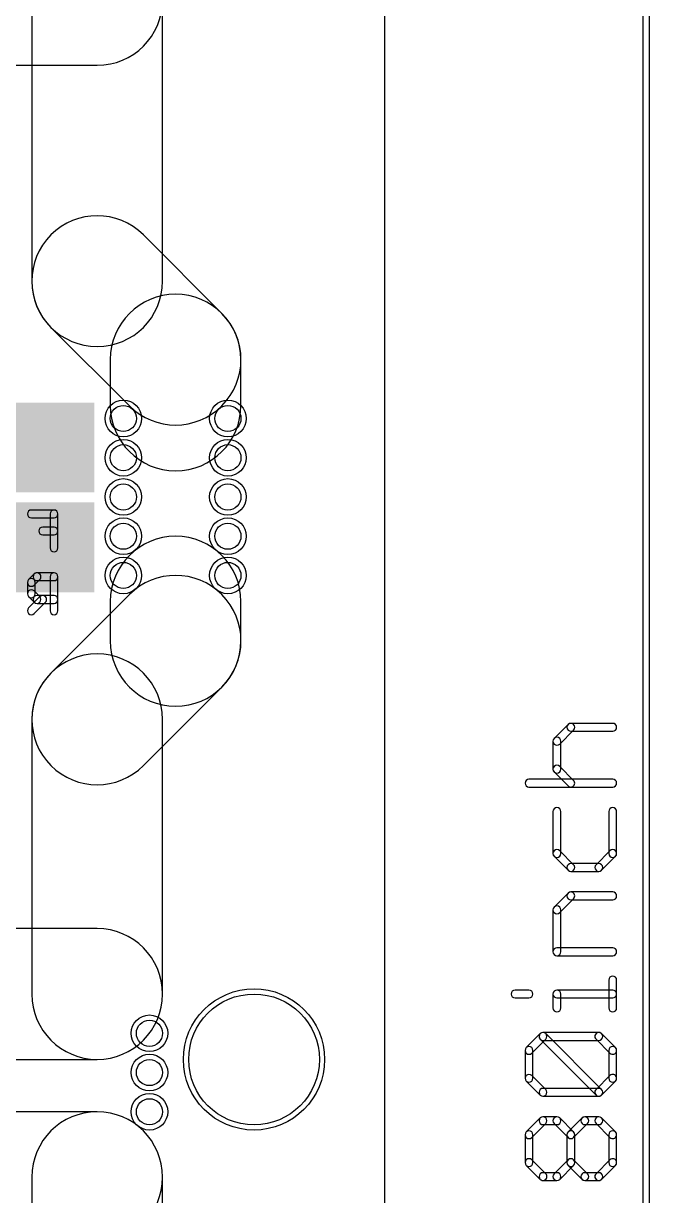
# Model space of a CAD drawing. Extents: x -0.33 to 1.78, y -0.01 to 4.1.
# Drawn here: x 1.224 to 1.703, y 1.796 to 2.692 of the extents above; entities that cross this region are included whole.
import ezdxf

# ---------------------------------------------------------------- set-up
doc = ezdxf.new("R2010")
doc.units = 0
for name, color, linetype in [('1', 22, 'CONTINUOUS'), ('19', 53, 'CONTINUOUS'), ('20', 7, 'CONTINUOUS'), ('26', 253, 'CONTINUOUS'), ('29', 253, 'CONTINUOUS'), ('30', 253, 'CONTINUOUS'), ('46', 140, 'CONTINUOUS')]:
    doc.layers.add(name, color=color, linetype=linetype)

# ---------------------------------------------------------------- blocks, each defined once
blk = doc.blocks.new('RECT')
blk.add_solid([(-0.5, -0.5), (0.5, -0.5), (-0.5, 0.5), (0.5, 0.5)])

msp = doc.modelspace()

# ---------------------------------------------------------------- linework, layer by layer
at = {"layer": '19'}
for points in [[(1.697441, 3.797441), (1.697441, 0.002559, 1), (1.702559, 0.002559), (1.702559, 3.797441, 1)], [(1.6338, 2.141143), (1.644476, 2.151819, 1), (1.640233, 2.156061), (1.629557, 2.145385, 1)], [(1.642355, 2.15094), (1.674382, 2.15094, 1), (1.674382, 2.15694), (1.642355, 2.15694, 1)], [(1.634679, 2.121913), (1.634679, 2.143264, 1), (1.628679, 2.143264), (1.628679, 2.121913, 1)], [(1.644476, 2.113358), (1.6338, 2.124034, 1), (1.629557, 2.119791), (1.640233, 2.109116, 1)], [(1.610327, 2.108237), (1.674382, 2.108237, 1), (1.674382, 2.114237), (1.610327, 2.114237, 1)], [(1.628679, 2.089485), (1.628679, 2.057458, 1), (1.634679, 2.057458), (1.634679, 2.089485, 1)], [(1.677382, 2.057458), (1.677382, 2.089485, 1), (1.671382, 2.089485), (1.671382, 2.057458, 1)], [(1.629557, 2.055336), (1.640233, 2.044661, 1), (1.644476, 2.048903), (1.6338, 2.059579, 1)], [(1.665828, 2.044661), (1.676503, 2.055336, 1), (1.672261, 2.059579), (1.661585, 2.048903, 1)], [(1.642355, 2.043782), (1.663706, 2.043782, 1), (1.663706, 2.049782), (1.642355, 2.049782, 1)], [(1.6338, 2.012233), (1.644476, 2.022909, 1), (1.640233, 2.027151), (1.629557, 2.016476, 1)], [(1.642355, 2.02203), (1.674382, 2.02203, 1), (1.674382, 2.02803), (1.642355, 2.02803, 1)], [(1.634679, 1.982327), (1.634679, 2.014354, 1), (1.628679, 2.014354), (1.628679, 1.982327, 1)], [(1.674382, 1.985327), (1.631679, 1.985327, 1), (1.631679, 1.979327), (1.674382, 1.979327, 1)], [(1.677382, 1.939357), (1.677382, 1.960708, 1), (1.671382, 1.960708), (1.671382, 1.939357, 1)], [(1.599651, 1.947033), (1.610327, 1.947033, 1), (1.610327, 1.953033), (1.599651, 1.953033, 1)], [(1.634679, 1.939357), (1.634679, 1.950033, 1), (1.628679, 1.950033), (1.628679, 1.939357, 1)], [(1.631679, 1.947033), (1.674382, 1.947033, 1), (1.674382, 1.953033), (1.631679, 1.953033, 1)], [(1.612449, 1.904808), (1.623124, 1.915484, 1), (1.618882, 1.919726), (1.608206, 1.909051, 1)], [(1.621003, 1.914605), (1.663706, 1.914605, 1), (1.663706, 1.920605), (1.621003, 1.920605, 1)], [(1.665828, 1.877023), (1.623124, 1.919726, 1), (1.618882, 1.915484), (1.661585, 1.872781, 1)], [(1.661585, 1.915484), (1.672261, 1.904808, 1), (1.676503, 1.909051), (1.665828, 1.919726, 1)], [(1.613327, 1.885578), (1.613327, 1.906929, 1), (1.607327, 1.906929), (1.607327, 1.885578, 1)], [(1.671382, 1.906929), (1.671382, 1.885578, 1), (1.677382, 1.885578), (1.677382, 1.906929, 1)], [(1.623124, 1.877023), (1.612449, 1.887699, 1), (1.608206, 1.883456), (1.618882, 1.872781, 1)], [(1.672261, 1.887699), (1.661585, 1.877023, 1), (1.665828, 1.872781), (1.676503, 1.883456, 1)], [(1.663706, 1.877902), (1.621003, 1.877902, 1), (1.621003, 1.871902), (1.663706, 1.871902, 1)], [(1.612449, 1.840353), (1.623124, 1.851029, 1), (1.618882, 1.855271), (1.608206, 1.844596, 1)], [(1.621003, 1.85015), (1.631679, 1.85015, 1), (1.631679, 1.85615), (1.621003, 1.85615, 1)], [(1.629557, 1.851029), (1.640233, 1.840353, 1), (1.644476, 1.844596), (1.6338, 1.855271, 1)], [(1.644476, 1.840353), (1.655152, 1.851029, 1), (1.650909, 1.855271), (1.640233, 1.844596, 1)], [(1.65303, 1.85015), (1.663706, 1.85015, 1), (1.663706, 1.85615), (1.65303, 1.85615, 1)], [(1.661585, 1.851029), (1.672261, 1.840353, 1), (1.676503, 1.844596), (1.665828, 1.855271, 1)], [(1.613327, 1.821123), (1.613327, 1.842474, 1), (1.607327, 1.842474), (1.607327, 1.821123, 1)], [(1.645355, 1.821123), (1.645355, 1.842474, 1), (1.639355, 1.842474), (1.639355, 1.821123, 1)], [(1.671382, 1.842474), (1.671382, 1.821123, 1), (1.677382, 1.821123), (1.677382, 1.842474, 1)], [(1.623124, 1.812568), (1.612449, 1.823244, 1), (1.608206, 1.819001), (1.618882, 1.808326, 1)], [(1.640233, 1.823244), (1.629557, 1.812568, 1), (1.6338, 1.808326), (1.644476, 1.819001, 1)], [(1.655152, 1.812568), (1.644476, 1.823244, 1), (1.640233, 1.819001), (1.650909, 1.808326, 1)], [(1.672261, 1.823244), (1.661585, 1.812568, 1), (1.665828, 1.808326), (1.676503, 1.819001, 1)], [(1.631679, 1.813447), (1.621003, 1.813447, 1), (1.621003, 1.807447), (1.631679, 1.807447, 1)], [(1.663706, 1.813447), (1.65303, 1.813447, 1), (1.65303, 1.807447), (1.663706, 1.807447, 1)]]:
    msp.add_lwpolyline(points, format="xyb", close=True, dxfattribs=at)
at = {"layer": '20'}
for p, q in [((1.5, 1.8), (1.5, 2.9)), ((1.5, 0.9), (1.5, 2))]:
    msp.add_line(p, q, dxfattribs=at)
for centre, radius in [((1.3, 2.39), 0.01), ((1.38, 2.39), 0.01), ((1.3, 2.36), 0.01), ((1.38, 2.36), 0.01), ((1.3, 2.33), 0.01), ((1.38, 2.33), 0.01), ((1.3, 2.3), 0.01), ((1.38, 2.3), 0.01), ((1.3, 2.27), 0.01), ((1.38, 2.27), 0.01), ((1.4, 1.9), 0.05), ((1.4, 1.9), 0.05), ((1.32, 1.92), 0.01), ((1.32, 1.89), 0.01), ((1.32, 1.86), 0.01)]:
    msp.add_circle(centre, radius, dxfattribs=at)
at = {"layer": '26'}
for points in [[(1.247, 2.320022), (1.229652, 2.320022, 1), (1.229652, 2.314022), (1.247, 2.314022, 1)], [(1.25, 2.291), (1.25, 2.317022, 1), (1.244, 2.317022), (1.244, 2.291, 1)], [(1.247, 2.307011), (1.238326, 2.307011, 1), (1.238326, 2.301011), (1.247, 2.301011, 1)], [(1.231868, 2.271143), (1.227531, 2.266806, 1), (1.231773, 2.262564), (1.23611, 2.266901, 1)], [(1.226652, 2.264685), (1.226652, 2.256011, 1), (1.232652, 2.256011), (1.232652, 2.264685, 1)], [(1.247, 2.272022), (1.233989, 2.272022, 1), (1.233989, 2.266022), (1.247, 2.266022, 1)], [(1.25, 2.243), (1.25, 2.269022, 1), (1.244, 2.269022), (1.244, 2.243, 1)], [(1.227531, 2.25389), (1.231868, 2.249553, 1), (1.23611, 2.253795), (1.231773, 2.258132, 1)], [(1.236205, 2.253795), (1.227531, 2.245121, 1), (1.231773, 2.240879), (1.240447, 2.249553, 1)], [(1.233989, 2.248674), (1.247, 2.248674, 1), (1.247, 2.254674), (1.233989, 2.254674, 1)]]:
    msp.add_lwpolyline(points, format="xyb", close=True, dxfattribs=at)
at = {"layer": '29'}
for centre, radius in [((1.3, 2.39), 0.014), ((1.38, 2.39), 0.014), ((1.3, 2.36), 0.014), ((1.38, 2.36), 0.014), ((1.3, 2.33), 0.014), ((1.38, 2.33), 0.014), ((1.3, 2.3), 0.014), ((1.38, 2.3), 0.014), ((1.3, 2.27), 0.014), ((1.38, 2.27), 0.014), ((1.4, 1.9), 0.054), ((1.4, 1.9), 0.054), ((1.32, 1.92), 0.014), ((1.32, 1.89), 0.014), ((1.32, 1.86), 0.014)]:
    msp.add_circle(centre, radius, dxfattribs=at)
at = {"layer": '30'}
for centre, radius in [((1.3, 2.39), 0.014), ((1.38, 2.39), 0.014), ((1.3, 2.36), 0.014), ((1.38, 2.36), 0.014), ((1.3, 2.33), 0.014), ((1.38, 2.33), 0.014), ((1.3, 2.3), 0.014), ((1.38, 2.3), 0.014), ((1.3, 2.27), 0.014), ((1.38, 2.27), 0.014), ((1.4, 1.9), 0.054), ((1.4, 1.9), 0.054), ((1.32, 1.92), 0.014), ((1.32, 1.89), 0.014), ((1.32, 1.86), 0.014)]:
    msp.add_circle(centre, radius, dxfattribs=at)
at = {"layer": '46'}
for points in [[(1.28, 2.76), (0.85, 2.76, 1), (0.85, 2.66), (1.28, 2.66, 1)], [(1.23, 2.71), (1.23, 2.495, 1), (1.33, 2.495), (1.33, 2.71, 1)], [(1.244645, 2.459645), (1.304645, 2.399645, 1), (1.375355, 2.470355), (1.315355, 2.530355, 1)], [(1.29, 2.435), (1.29, 2.4, 1), (1.39, 2.4), (1.39, 2.435, 1)], [(1.39, 2.22), (1.39, 2.25, 1), (1.29, 2.25), (1.29, 2.22, 1)], [(1.315355, 2.124645), (1.375355, 2.184645, 1), (1.304645, 2.255355), (1.244645, 2.195355, 1)], [(1.33, 1.95), (1.33, 2.16, 1), (1.23, 2.16), (1.23, 1.95, 1)], [(0.85, 1.9), (1.28, 1.9, 1), (1.28, 2), (0.85, 2, 1)], [(1.28, 1.86), (0.85, 1.86, 1), (0.85, 1.76), (1.28, 1.76, 1)], [(1.23, 1.81), (1.23, 1.595, 1), (1.33, 1.595), (1.33, 1.81, 1)]]:
    msp.add_lwpolyline(points, format="xyb", close=True, dxfattribs=at)

# ---------------------------------------------------------------- block references
at = {"layer": '1', "xscale": 0.06063, "yscale": 0.06063}
for p in [(1.243484, 2.367894), (1.243484, 2.291516)]:
    msp.add_blockref('RECT', p, dxfattribs=at)
at = {"layer": '29', "xscale": 0.06863, "yscale": 0.06863}
for p in [(1.243484, 2.367894), (1.243484, 2.291516)]:
    msp.add_blockref('RECT', p, dxfattribs=at)

doc.saveas('drawing.dxf')
